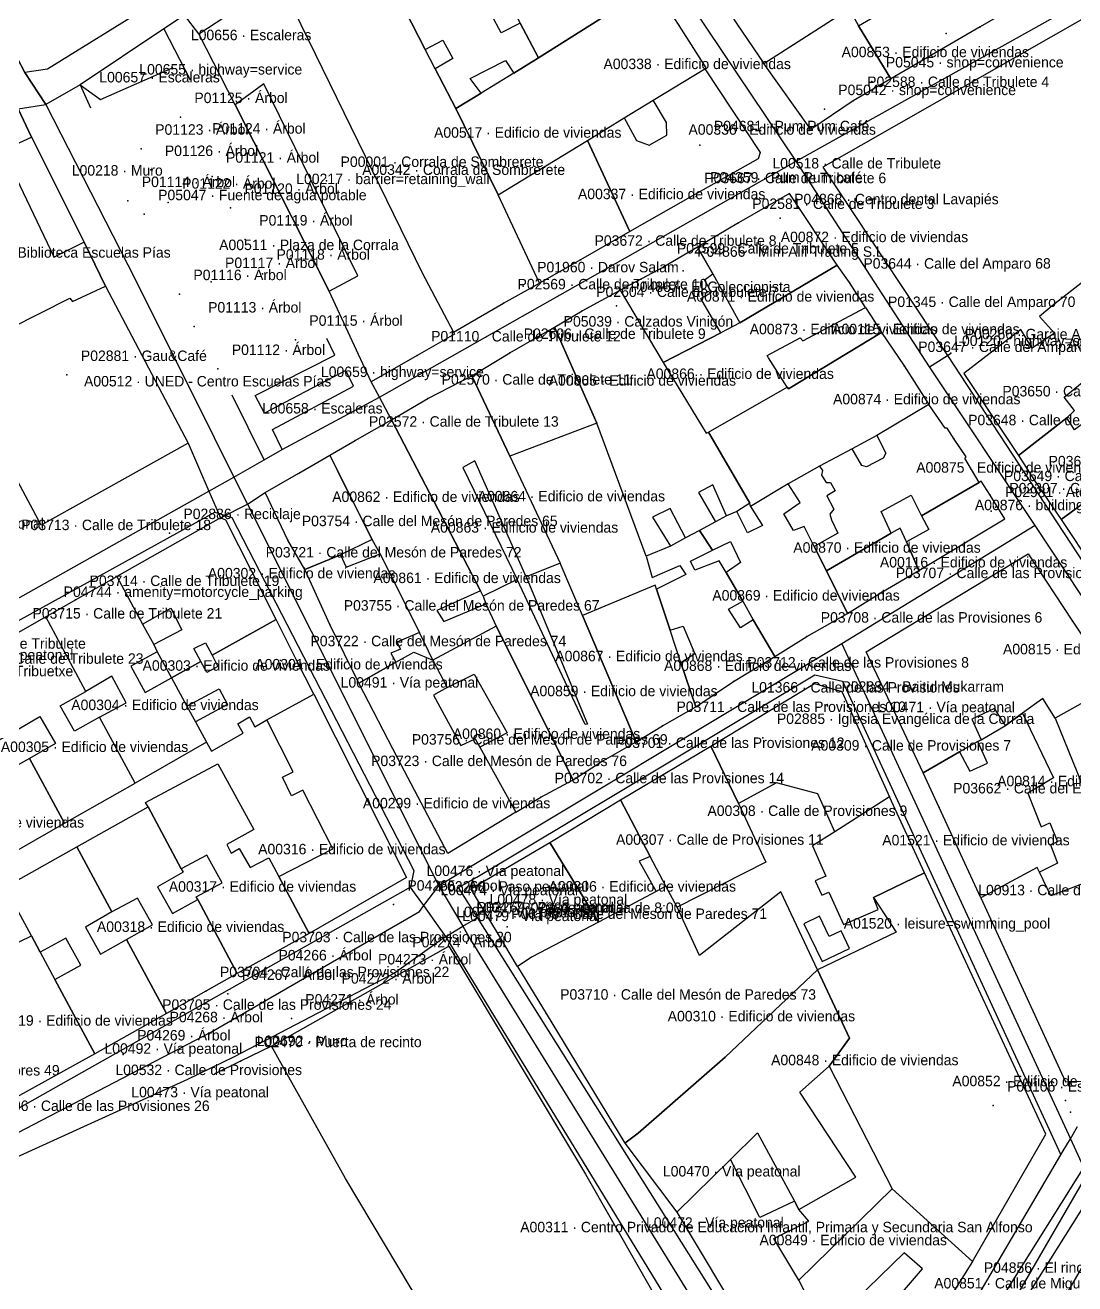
# Model space of a CAD drawing. Header units: metres. Extents: x 436207 to 441321, y 4465685 to 4475088.
# Drawn here: x 440345.6 to 440496.1, y 4473131.6 to 4473312.1 of the extents above; entities that cross this region are included whole.
import ezdxf

# ---------------------------------------------------------------- set-up
doc = ezdxf.new("R2010")
doc.units = ezdxf.units.M
for name, color, linetype, true_color in [('G_A_EDI', 7, 'CONTINUOUS', 0xa4a4a4), ('G_A_EQU', 7, 'CONTINUOUS', 0x8e5aa4), ('G_A_PAT', 7, 'CONTINUOUS', 0xa63603), ('G_A_UMB', 7, 'CONTINUOUS', 0x9e6a39), ('G_A_VER', 7, 'CONTINUOUS', 0x4d745d), ('G_A_VIA', 7, 'CONTINUOUS', 0x555555), ('G_L_ACC', 7, 'CONTINUOUS', 0xe68241), ('G_L_BAR', 7, 'CONTINUOUS', 0x333333), ('G_L_INF', 7, 'CONTINUOUS', 0x777777), ('G_L_TRA', 7, 'CONTINUOUS', 0x376b91), ('G_L_VIA', 7, 'CONTINUOUS', 0x555555), ('G_P_ACC', 7, 'CONTINUOUS', 0xe68241), ('G_P_BAR', 7, 'CONTINUOUS', 0x333333), ('G_P_COM', 7, 'CONTINUOUS', 0xce3b37), ('G_P_EQU', 7, 'CONTINUOUS', 0x8e5aa4), ('G_P_MOB', 7, 'CONTINUOUS', 0x268c9e), ('G_P_PAT', 7, 'CONTINUOUS', 0xa63603), ('G_P_UMB', 7, 'CONTINUOUS', 0x9e6a39), ('G_P_VER', 7, 'CONTINUOUS', 0x4d745d), ('T_A_EDI', 7, 'CONTINUOUS', 0xa4a4a4), ('T_A_EQU', 7, 'CONTINUOUS', 0x8e5aa4), ('T_A_PAT', 7, 'CONTINUOUS', 0xa63603), ('T_A_UMB', 7, 'CONTINUOUS', 0x9e6a39), ('T_A_VER', 7, 'CONTINUOUS', 0x4d745d), ('T_A_VIA', 7, 'CONTINUOUS', 0x555555), ('T_L_ACC', 7, 'CONTINUOUS', 0xe68241), ('T_L_BAR', 7, 'CONTINUOUS', 0x333333), ('T_L_INF', 7, 'CONTINUOUS', 0x777777), ('T_L_VIA', 7, 'CONTINUOUS', 0x555555), ('T_P_ACC', 7, 'CONTINUOUS', 0xe68241), ('T_P_BAR', 7, 'CONTINUOUS', 0x333333), ('T_P_COM', 7, 'CONTINUOUS', 0xce3b37), ('T_P_EQU', 7, 'CONTINUOUS', 0x8e5aa4), ('T_P_MOB', 7, 'CONTINUOUS', 0x268c9e), ('T_P_PAT', 7, 'CONTINUOUS', 0xa63603), ('T_P_UMB', 7, 'CONTINUOUS', 0x9e6a39), ('T_P_VER', 7, 'CONTINUOUS', 0x4d745d)]:
    doc.layers.add(name, color=color, linetype=linetype, true_color=true_color)

msp = doc.modelspace()

# ---------------------------------------------------------------- linework, layer by layer
at = {"layer": 'G_A_EDI'}
for points in [[(440482.55, 4473368.59), (440503.83, 4473349.57), (440513.96, 4473330.04), (440505.58, 4473325.17), (440482.54, 4473311.8), (440469.71, 4473304.35), (440465.11, 4473311.97), (440496.39, 4473330.28), (440493.12, 4473337.5), (440469, 4473359.51), (440470.17, 4473360.3), (440473.98, 4473362.79), (440475.07, 4473363.51), (440477.54, 4473361.09), (440479.57, 4473363.32), (440477.43, 4473365.19)], [(440435.2, 4473317.53), (440431.36, 4473323.24), (440427.24, 4473329.38), (440412.54, 4473319.9), (440415.21, 4473314.91), (440416.57, 4473312.35), (440419.22, 4473307.39)], [(440407.01, 4473268.05), (440414.2, 4473272.18), (440419.33, 4473275.05), (440413.43, 4473287.75), (440407.34, 4473300.09), (440404.4, 4473305.82), (440402.96, 4473308.58), (440398.06, 4473318.11), (440396.86, 4473320.44), (440394.09, 4473325.82), (440388.42, 4473322.35), (440382.08, 4473318.47), (440402.52, 4473276.56)], [(440445.2, 4473316.03), (440447.64, 4473312.23), (440451.51, 4473306.58), (440463.75, 4473314.41), (440467.59, 4473318.87), (440460.57, 4473325.71), (440460.22, 4473326.27), (440452.75, 4473321.11), (440453.79, 4473319.6), (440450.5, 4473317.48), (440449.66, 4473318.65)], [(440443.03, 4473305.78), (440443.26, 4473305.96), (440439.36, 4473312), (440435.63, 4473317.77), (440435.2, 4473317.53), (440419.22, 4473307.39), (440415.67, 4473305.2), (440410.98, 4473302.32), (440407.34, 4473300.09), (440413.43, 4473287.75), (440426.24, 4473295.54), (440431.47, 4473298.76), (440435.66, 4473301.29)], [(440469.71, 4473304.35), (440464.34, 4473301.19), (440458.26, 4473297.12), (440451.51, 4473306.58), (440463.75, 4473314.41), (440465.11, 4473311.97)], [(440435.66, 4473301.29), (440443.03, 4473305.78), (440450.98, 4473293.82), (440450.68, 4473292.9), (440440.97, 4473287.4), (440432.29, 4473282.47), (440426.24, 4473295.54), (440431.47, 4473298.76), (440433.26, 4473295.53), (440435.09, 4473294.87), (440437.62, 4473296.3), (440437.56, 4473298.09)], [(440432.29, 4473282.47), (440425.24, 4473278.43), (440419.33, 4473275.05), (440413.43, 4473287.75), (440426.24, 4473295.54)], [(440448.06, 4473269.36), (440462.01, 4473277.67), (440455.2, 4473287.94), (440447.86, 4473283.71), (440441.99, 4473280.23), (440444.18, 4473276.39)], [(440437.1, 4473263.71), (440445.33, 4473267.97), (440442.46, 4473272.87), (440444, 4473273.75), (440443.01, 4473275.57), (440444.18, 4473276.39), (440441.99, 4473280.23), (440437.05, 4473277.32), (440430.91, 4473274.06)], [(440443.59, 4473253.72), (440454.85, 4473260.16), (440452.19, 4473264.37), (440451.98, 4473264.71), (440456.74, 4473267.22), (440457.12, 4473266.78), (440466.07, 4473271.57), (440463.79, 4473275.15), (440462.01, 4473277.67), (440448.06, 4473269.36), (440445.33, 4473267.97), (440437.1, 4473263.71), (440443.25, 4473253.56)], [(440480.21, 4473262.13), (440483.72, 4473256.83), (440488.01, 4473250.38), (440494.95, 4473255.78), (440496.06, 4473256.83), (440494.59, 4473258.73), (440497.38, 4473261.04), (440498.94, 4473259.31), (440502.28, 4473261.99), (440505.65, 4473265.04), (440504.28, 4473266.54), (440506.18, 4473268.3), (440501.17, 4473274.84), (440499.78, 4473273.68), (440497.83, 4473275.68), (440492.86, 4473271.81), (440491.04, 4473270.29), (440493.19, 4473267.9), (440490.01, 4473265.76), (440488.38, 4473268.43)], [(440357.11, 4473274.64), (440368.98, 4473252.15), (440347.86, 4473240.38), (440335.03, 4473264.37), (440352, 4473272.9), (440352.37, 4473272.42)], [(440421.48, 4473268.77), (440425.48, 4473271.09), (440430.91, 4473274.06), (440437.1, 4473263.71), (440443.25, 4473253.56), (440443.59, 4473253.72), (440449.53, 4473243.55), (440447.65, 4473242.33), (440446.18, 4473241.72), (440444.21, 4473246.17), (440442.13, 4473245.06), (440444.6, 4473240.83), (440442.29, 4473239.62), (440440.27, 4473238.55), (440438.06, 4473242.77), (440435.55, 4473241.51), (440438.11, 4473237.37), (440434.64, 4473235.93), (440427.55, 4473254.98)], [(440466.07, 4473271.57), (440467.32, 4473269.65), (440468.4, 4473267.98), (440455.04, 4473259.92), (440454.85, 4473260.16), (440452.19, 4473264.37), (440451.98, 4473264.71), (440456.74, 4473267.22), (440457.12, 4473266.78)], [(440409.66, 4473261.76), (440415.08, 4473265.08), (440421.48, 4473268.77), (440427.55, 4473254.98), (440415.08, 4473250.28)], [(440468.4, 4473267.98), (440471.66, 4473263.2), (440475.17, 4473257.68), (440467.71, 4473253.25), (440464.18, 4473251.3), (440459.49, 4473248.81), (440455.02, 4473246.3), (440449.59, 4473243.05), (440449.53, 4473243.55), (440443.59, 4473253.72), (440454.85, 4473260.16), (440455.04, 4473259.92)], [(440398.14, 4473255.49), (440403.31, 4473258.52), (440409.66, 4473261.76), (440415.08, 4473250.28), (440422.32, 4473234.92), (440417.45, 4473232.98), (440410.06, 4473249.61), (440408.36, 4473248.65), (440416.16, 4473232.59), (440411.28, 4473230.17), (440410.9, 4473230.96)], [(440488.01, 4473250.38), (440490.35, 4473246.8), (440494.14, 4473241.17), (440509.04, 4473252.06), (440506.45, 4473255.94), (440503.22, 4473253.96), (440502.36, 4473255.43), (440505.58, 4473257.47), (440502.28, 4473261.99), (440498.94, 4473259.31), (440497.99, 4473258.39), (440499.35, 4473256.51), (440496.08, 4473254.04), (440494.95, 4473255.78)], [(440468.99, 4473250.71), (440468.62, 4473250), (440466.22, 4473248.73), (440465.56, 4473248.91), (440464.18, 4473251.3), (440459.49, 4473248.81), (440459.92, 4473248.21), (440459.76, 4473247.56), (440460.46, 4473246.5), (440461.06, 4473246.49), (440461.74, 4473245.31), (440460.56, 4473244.56), (440461.56, 4473242.65), (440461, 4473241.96), (440461.2, 4473241.12), (440462.14, 4473239.22), (440458.73, 4473237.29), (440460.49, 4473233.84), (440469.78, 4473239.23), (440468.36, 4473242.32), (440472.62, 4473244.69), (440474.13, 4473241.72), (440482.37, 4473246.5), (440480.35, 4473249.96), (440480.55, 4473250.18), (440478.81, 4473252.7), (440477.8, 4473254.3), (440477.53, 4473254.27), (440475.17, 4473257.68), (440467.71, 4473253.25)], [(440521.94, 4473248.97), (440518.08, 4473254.59), (440519.92, 4473256.06), (440517.82, 4473258.58), (440509.04, 4473252.06), (440494.14, 4473241.17), (440498.8, 4473234.23), (440504.41, 4473225.87), (440524.15, 4473239.1), (440519.05, 4473246.37)], [(440389.3, 4473250.41), (440392.89, 4473252.49), (440398.14, 4473255.49), (440410.9, 4473230.96), (440404.63, 4473228.14), (440405.61, 4473226.56), (440411.65, 4473229.09), (440413.13, 4473225.87), (440404.04, 4473221.01), (440402.12, 4473224.99), (440396.5, 4473236.26), (440395.33, 4473238.34)], [(440385.67, 4473234.02), (440383.26, 4473238.23), (440380.02, 4473245.07), (440386.99, 4473249.07), (440389.3, 4473250.41), (440391.34, 4473246.2), (440395.33, 4473238.34), (440390.8, 4473236.14)], [(440473.76, 4473233.88), (440486.07, 4473241.29), (440483.95, 4473244.69), (440482.7, 4473246.69), (440482.37, 4473246.5), (440474.13, 4473241.72), (440475.17, 4473239.75), (440471.95, 4473237.96)], [(440453.08, 4473221.55), (440457.67, 4473224.4), (440463.53, 4473227.73), (440460.49, 4473233.84), (440458.73, 4473237.29), (440457.3, 4473240.18), (440455.77, 4473239.6), (440454.37, 4473241.99), (440456.71, 4473243.62), (440455.02, 4473246.3), (440449.59, 4473243.05), (440451.33, 4473240.32), (440449.16, 4473239.26), (440447.65, 4473242.33), (440446.18, 4473241.72), (440444.6, 4473240.83), (440442.29, 4473239.62), (440444.14, 4473236.78), (440446.71, 4473238.03), (440448.16, 4473235.01), (440446.09, 4473233.6), (440448.48, 4473229.47), (440450, 4473226.78)], [(440381.57, 4473226.83), (440378.08, 4473233.74), (440374.37, 4473241.1), (440373.58, 4473241.42), (440358.75, 4473233.03), (440362.42, 4473226.18), (440366.48, 4473228.45), (440368.05, 4473225.36), (440364.02, 4473223.24), (440364.53, 4473222.22), (440366.58, 4473218.49), (440370.79, 4473220.83), (440369.76, 4473222.67), (440371.44, 4473223.51), (440372.4, 4473221.73)], [(440441.74, 4473214.33), (440447.15, 4473217.95), (440453.08, 4473221.55), (440450, 4473226.78), (440448.15, 4473225.65), (440446.46, 4473228.33), (440448.48, 4473229.47), (440446.09, 4473233.6), (440445.12, 4473235.24), (440441.64, 4473233.93), (440441.01, 4473235.21), (440444.14, 4473236.78), (440442.29, 4473239.62), (440440.27, 4473238.55), (440438.11, 4473237.37), (440434.64, 4473235.93), (440435.49, 4473232.89), (440439.47, 4473234.59), (440440.31, 4473233.3), (440436.1, 4473231.2), (440438.06, 4473225.31), (440439.95, 4473225.89), (440441.63, 4473221.93), (440439.63, 4473220.63)], [(440460.49, 4473233.84), (440463.53, 4473227.73), (440468.44, 4473230.78), (440473.76, 4473233.88), (440471.95, 4473237.96), (440471.07, 4473239.93), (440469.78, 4473239.23)], [(440393.43, 4473217.73), (440389.27, 4473226.12), (440385.67, 4473234.02), (440390.8, 4473236.14), (440391.61, 4473234.34), (440396.5, 4473236.26), (440402.12, 4473224.99), (440398.88, 4473223.59), (440399.4, 4473222.61), (440398.04, 4473222.02), (440398.76, 4473220.71)], [(440474.36, 4473204.85), (440466.21, 4473222.19), (440489.4, 4473236.28), (440495.78, 4473226.63), (440501.87, 4473217.5), (440493.31, 4473212.72), (440491.53, 4473215.51), (440488.6, 4473213.43), (440486.17, 4473211.65), (440484.59, 4473214.08), (440481.34, 4473212.58), (440482.66, 4473209.6), (440482.2, 4473209.34), (440479.58, 4473207.87)], [(440424.18, 4473203.87), (440428.19, 4473206.43), (440433.19, 4473209.32), (440425.5, 4473227.43), (440422.32, 4473234.92), (440417.45, 4473232.98), (440426.24, 4473211.85), (440425.89, 4473211.8), (440416.16, 4473232.59), (440411.28, 4473230.17), (440411.65, 4473229.09), (440413.13, 4473225.87)], [(440358.75, 4473233.03), (440362.42, 4473226.18), (440364.02, 4473223.24), (440364.53, 4473222.22), (440360.74, 4473220.18), (440362.81, 4473216.36), (440366.58, 4473218.49), (440368.79, 4473214.42), (440370, 4473212.19), (440371.58, 4473209.27), (440361.34, 4473203.4), (440356.24, 4473212.85), (440360.09, 4473214.9), (440358, 4473218.72), (440354.31, 4473216.52), (440348.56, 4473227.22), (440352.83, 4473229.65)], [(440433.19, 4473209.32), (440436.99, 4473211.59), (440441.74, 4473214.33), (440439.63, 4473220.63), (440438.06, 4473225.31), (440436.1, 4473231.2), (440435.91, 4473231.77), (440425.5, 4473227.43)], [(440348.56, 4473227.22), (440344.64, 4473224.98), (440338.42, 4473221.42), (440344.09, 4473210.86), (440347.7, 4473212.93), (440349.93, 4473209.08), (440346.19, 4473206.92), (440351.21, 4473197.64), (440361.34, 4473203.4), (440356.24, 4473212.85), (440352.65, 4473210.83), (440350.61, 4473214.46), (440354.31, 4473216.52)], [(440386.96, 4473216.13), (440384.5, 4473221.01), (440381.57, 4473226.83), (440372.4, 4473221.73), (440373.24, 4473220.13), (440371.66, 4473219.26), (440370.79, 4473220.83), (440366.58, 4473218.49), (440368.79, 4473214.42), (440373.41, 4473216.9), (440374.61, 4473214.68), (440370, 4473212.19), (440371.58, 4473209.27), (440372.29, 4473207.96), (440376.84, 4473210.54), (440376.09, 4473211.88), (440377.78, 4473212.87), (440378.5, 4473211.48), (440380.26, 4473212.44)], [(440415.95, 4473199.22), (440419.52, 4473201.37), (440424.18, 4473203.87), (440413.13, 4473225.87), (440404.04, 4473221.01), (440406.11, 4473217.1), (440409.96, 4473219.02), (440414.69, 4473210.6), (440410.77, 4473208.53)], [(440338.42, 4473221.42), (440333.35, 4473218.5), (440328.15, 4473215.5), (440332.98, 4473206.66), (440333.82, 4473205.05), (440337.47, 4473207.19), (440339.7, 4473203.32), (440335.9, 4473201.17), (440340.97, 4473191.77), (440351.21, 4473197.64), (440346.19, 4473206.92), (440342.53, 4473204.86), (440340.33, 4473208.72), (440344.09, 4473210.86)], [(440415.95, 4473199.22), (440406.22, 4473193.32), (440399.03, 4473206.91), (440393.43, 4473217.73), (440398.76, 4473220.71), (440401.34, 4473222.15), (440404.04, 4473221.01), (440406.11, 4473217.1), (440404.15, 4473215.99), (440408.07, 4473208.79), (440410.1, 4473209.74), (440410.77, 4473208.53)], [(440443.91, 4473208.67), (440458.78, 4473217.66), (440462.69, 4473216.53), (440469.52, 4473201.42), (440461.68, 4473196.42), (440459.25, 4473201.84), (440453.31, 4473203.42), (440447.89, 4473200.48)], [(440505.39, 4473173.8), (440510.08, 4473181.97), (440516.29, 4473192.51), (440516.44, 4473194.35), (440516.17, 4473195.65), (440501.87, 4473217.5), (440493.31, 4473212.72), (440500.3, 4473195.38), (440497.29, 4473193.71), (440498.72, 4473189.51)], [(440386.96, 4473216.13), (440393.2, 4473203.83), (440400.28, 4473189.84), (440386.33, 4473181.85), (440381.97, 4473189.98), (440389.71, 4473193.97), (440385.43, 4473202.36), (440383.8, 4473201.58), (440382.47, 4473204.23), (440384.03, 4473205.03), (440380.26, 4473212.44)], [(440482.63, 4473186.95), (440476.66, 4473199.91), (440474.36, 4473204.85), (440479.58, 4473207.87), (440481.04, 4473205.11), (440483.59, 4473206.25), (440482.2, 4473209.34), (440482.66, 4473209.6), (440486.17, 4473211.65), (440488.6, 4473213.43), (440493.06, 4473204.15), (440489.38, 4473201.97), (440491.26, 4473197.13), (440492.51, 4473197.68), (440493.63, 4473194.96), (440492.61, 4473194.56), (440493.61, 4473191.89), (440491.05, 4473190.61), (440490.73, 4473191.28)], [(440430.94, 4473200.99), (440443.91, 4473208.67), (440447.89, 4473200.48), (440451.81, 4473192.06), (440439.08, 4473185.62), (440437.46, 4473188.62), (440435.21, 4473192.89)], [(440386.33, 4473181.85), (440380.46, 4473178.57), (440376.01, 4473176.09), (440370.34, 4473186.72), (440370.13, 4473187.09), (440373.84, 4473189.07), (440371.63, 4473193.08), (440367.96, 4473191.09), (440363.22, 4473199.97), (440362.83, 4473200.61), (440373.22, 4473206.16), (440378.37, 4473196.74), (440374.49, 4473194.61), (440375.12, 4473193.35), (440376.29, 4473194.01), (440377.87, 4473191.27), (440380.51, 4473192.68), (440381.97, 4473189.98)], [(440467.26, 4473186.98), (440474.56, 4473190.54), (440469.52, 4473201.42), (440461.68, 4473196.42), (440458.5, 4473194.39), (440460.39, 4473190.05), (440458.88, 4473189.37), (440459.81, 4473187.33), (440460.83, 4473187.76), (440462.95, 4473183.11), (440467.89, 4473185.26)], [(440376.01, 4473176.09), (440371.52, 4473173.57), (440365.84, 4473170.37), (440360.14, 4473180.97), (440363.85, 4473183.05), (440361.69, 4473186.91), (440358.03, 4473184.92), (440353.02, 4473194.25), (440363.22, 4473199.97), (440367.96, 4473191.09), (440368.23, 4473190.62), (440364.58, 4473188.53), (440366.7, 4473184.7), (440370.34, 4473186.72)], [(440420.81, 4473194.86), (440430.94, 4473200.99), (440435.21, 4473192.89), (440433.63, 4473192.21), (440436.09, 4473187.84), (440427.82, 4473183.44)], [(440365.84, 4473170.37), (440363.23, 4473168.89), (440355.57, 4473164.56), (440349.86, 4473175.25), (440353.55, 4473177.27), (440351.43, 4473181.17), (440347.76, 4473179.14), (440346.48, 4473181.5), (440342.74, 4473188.49), (440353.02, 4473194.25), (440358.03, 4473184.92), (440354.22, 4473182.74), (440356.39, 4473178.87), (440360.14, 4473180.97)], [(440409.51, 4473188.23), (440420.81, 4473194.86), (440427.82, 4473183.44), (440418.31, 4473178.49), (440416.21, 4473177.09), (440413.3, 4473181.92)], [(440481.43, 4473134.78), (440491.97, 4473153.05), (440474.56, 4473190.54), (440467.26, 4473186.98), (440470.51, 4473182.04), (440459.19, 4473176.62), (440463.79, 4473166.82), (440460.88, 4473162.81), (440469.92, 4473145.24)], [(440497.69, 4473160.67), (440502.63, 4473169.23), (440505.39, 4473173.8), (440498.72, 4473189.51), (440492.66, 4473187.24), (440491.05, 4473190.61), (440490.73, 4473191.28), (440482.63, 4473186.95), (440494.77, 4473160.55)], [(440416.21, 4473177.09), (440420.31, 4473170.34), (440431.58, 4473151.79), (440433.5, 4473153.21), (440445.98, 4473164.12), (440459.19, 4473176.62), (440453.93, 4473187.82), (440442.28, 4473178.66), (440439.08, 4473185.62), (440437.46, 4473188.62), (440436.09, 4473187.84), (440427.82, 4473183.44), (440418.31, 4473178.49)], [(440355.57, 4473164.56), (440337.15, 4473154.38), (440330.98, 4473150.98), (440320.02, 4473168.66), (440346.48, 4473181.5), (440347.76, 4473179.14), (440349.86, 4473175.25)], [(440431.58, 4473151.79), (440439.02, 4473141.88), (440446.72, 4473149.45), (440450.62, 4473153.26), (440455.89, 4473143.46), (440456.54, 4473142.27), (440464.69, 4473146.9), (440456.67, 4473159.06), (440460.88, 4473162.81), (440463.79, 4473166.82), (440459.19, 4473176.62), (440445.98, 4473164.12), (440433.5, 4473153.21)], [(440439.02, 4473141.88), (440449.09, 4473125.12), (440457.44, 4473130.36), (440456.51, 4473132.13), (440452.94, 4473138.12), (440457.97, 4473140.58), (440456.54, 4473142.27), (440455.89, 4473143.46), (440450.92, 4473141.09), (440446.72, 4473149.45)], [(440456.51, 4473132.13), (440469.92, 4473145.24), (440481.43, 4473134.78), (440468.34, 4473113.85), (440465.46, 4473118.3), (440468.52, 4473123.13), (440466.5, 4473124.71), (440474.28, 4473133.76), (440471.63, 4473136.04), (440462.9, 4473127.52), (440459.87, 4473125.78), (440457.44, 4473130.36)]]:
    msp.add_lwpolyline(points, close=True, dxfattribs=at)
msp.add_lwpolyline([(440398.06, 4473318.11), (440402.96, 4473308.58), (440405.46, 4473309.9), (440406.9, 4473307.28), (440404.4, 4473305.82), (440407.34, 4473300.09), (440410.98, 4473302.32), (440409.39, 4473304.4), (440414.48, 4473307.01), (440415.67, 4473305.2), (440419.22, 4473307.39), (440416.57, 4473312.35), (440413.87, 4473310.96), (440412.47, 4473313.54)], dxfattribs=at)
at = {"layer": 'G_A_EQU'}
msp.add_lwpolyline([(440406.36, 4473180.02), (440425.96, 4473147.34), (440437.38, 4473127.28), (440413.27, 4473112.37), (440412.27, 4473111.94), (440391.52, 4473146.71), (440380.9, 4473165.69)], close=True, dxfattribs=at)
at = {"layer": 'G_A_PAT'}
msp.add_lwpolyline([(440370.49, 4473310.81), (440375.33, 4473313.99), (440382.08, 4473318.47), (440402.52, 4473276.56), (440407.01, 4473268.05), (440407.16, 4473267.77), (440401.8, 4473264.71), (440395.22, 4473260.94), (440389.2, 4473273.93), (440393.3, 4473276.13), (440379.81, 4473303.66), (440375.72, 4473300.62)], close=True, dxfattribs=at)
at = {"layer": 'G_A_UMB'}
msp.add_lwpolyline([(440357.11, 4473274.64), (440354.05, 4473280.97), (440349.76, 4473278.79), (440342.42, 4473294.12), (440346.48, 4473296.01), (440344.6, 4473300.06), (440325.62, 4473291.27), (440323.25, 4473290.12), (440327.25, 4473282.47), (440324.88, 4473281.34), (440320.82, 4473282.82), (440315.21, 4473280.28), (440313.89, 4473283.19), (440310.94, 4473281.68), (440312.11, 4473278.89), (440310.85, 4473274.57), (440303.82, 4473270.93), (440313.21, 4473253.04), (440313.78, 4473253.29), (440317.36, 4473255.32), (440335.03, 4473264.37), (440352, 4473272.9), (440352.37, 4473272.42)], close=True, dxfattribs=at)
at = {"layer": 'G_A_VER'}
msp.add_lwpolyline([(440459.87, 4473177.81), (440463.82, 4473179.7), (440462.61, 4473182.2), (440460.9, 4473181.38), (440459.5, 4473184.29), (440457.25, 4473183.22)], close=True, dxfattribs=at)
at = {"layer": 'G_A_VIA'}
msp.add_lwpolyline([(440284.4, 4473279.24), (440286.17, 4473275.69), (440290.72, 4473277.6), (440298.61, 4473280.86), (440323.25, 4473290.12), (440325.62, 4473291.27), (440344.6, 4473300.06), (440348.57, 4473300.69), (440345.56, 4473305.25), (440319.4, 4473355.13), (440317.06, 4473353.92), (440293.19, 4473342.13), (440259.87, 4473325.68), (440265.91, 4473313.86), (440279.19, 4473287.74), (440282.19, 4473282.84)], close=True, dxfattribs=at)
msp.add_lwpolyline([(440344.6, 4473300.06), (440346.48, 4473296.01), (440354.05, 4473280.97), (440357.11, 4473274.64), (440368.98, 4473252.15), (440371.94, 4473245.25), (440373.58, 4473241.42), (440377.45, 4473243.4), (440380.02, 4473245.07), (440384.82, 4473247.81), (440386.99, 4473249.07), (440389.3, 4473250.41), (440392.89, 4473252.49), (440398.14, 4473255.49), (440396.4, 4473258.73), (440395.22, 4473260.94), (440389.2, 4473273.93), (440375.72, 4473300.62), (440370.49, 4473310.81), (440368.46, 4473313.47), (440363.81, 4473314.22), (440363.48, 4473314.82), (440348.77, 4473305.77), (440345.56, 4473305.25)], dxfattribs=at)
at = {"layer": 'G_L_ACC'}
for points in [[(440365.45, 4473311.55), (440369.26, 4473304.24)], [(440353.47, 4473303.51), (440354.98, 4473300.19)], [(440379.85, 4473249.74), (440375.28, 4473259.02)]]:
    msp.add_lwpolyline(points, dxfattribs=at)
at = {"layer": 'G_L_BAR'}
for points in [[(440375.72, 4473300.62), (440389.2, 4473273.93)], [(440346.48, 4473296.01), (440354.05, 4473280.97)], [(440380.9, 4473165.69), (440376.47, 4473163.53), (440372.71, 4473161.67)]]:
    msp.add_lwpolyline(points, dxfattribs=at)
at = {"layer": 'G_L_INF'}
for points in [[(440525.03, 4473188.02), (440519.32, 4473196.66), (440490.4, 4473240.34), (440475.28, 4473263.09), (440456.16, 4473292.58), (440419.89, 4473346.61), (440387.52, 4473394.94), (440340.84, 4473464.24), (440318.77, 4473504.83), (440313.37, 4473515.34), (440272.72, 4473592.18), (440239.36, 4473630.21)], [(440280.7, 4473433.9), (440317.84, 4473359.05), (440319.4, 4473355.13), (440331.15, 4473332.52), (440345.56, 4473305.25), (440348.57, 4473300.69), (440361.34, 4473275.66), (440372.67, 4473252.96), (440375.52, 4473247.27)], [(440481.29, 4473383.2), (440477.84, 4473383.31), (440473.08, 4473382.77), (440471.32, 4473381.7), (440419.89, 4473346.61), (440368.46, 4473313.47), (440365.45, 4473311.55), (440353.47, 4473303.51), (440348.57, 4473300.69)], [(440375.52, 4473247.27), (440379.85, 4473249.74), (440382.42, 4473251.21), (440396.4, 4473258.73), (440456.16, 4473292.58), (440518.93, 4473327.65), (440526.04, 4473331.61)], [(440562.71, 4473252.45), (440554.98, 4473239.1), (440529.64, 4473195.89), (440525.03, 4473188.02), (440520.34, 4473183.34), (440518.99, 4473181.24), (440514.04, 4473173.62), (440497.85, 4473147.26), (440468.57, 4473096.78), (440464.91, 4473090.46)], [(440490.4, 4473240.34), (440462.68, 4473223.36), (440404.92, 4473188.67)], [(440462.68, 4473223.36), (440495.47, 4473152.41), (440497.85, 4473147.26)]]:
    msp.add_lwpolyline(points, dxfattribs=at)
at = {"layer": 'G_L_TRA'}
for points in [[(440535.91, 4473322.73), (440544.84, 4473307.43), (440549.47, 4473297.02), (440552.91, 4473286.78), (440555.18, 4473276.39), (440556.2, 4473267.18), (440555.86, 4473256.14), (440554.43, 4473245.44), (440551.66, 4473235.08), (440547.54, 4473224.41), (440542.26, 4473214.74), (440532.56, 4473198.75), (440467.4, 4473095.02)], [(440534.38, 4473320.92), (440541.81, 4473306.45), (440546.94, 4473296.2), (440550.21, 4473286.13), (440552.33, 4473276.75), (440553.26, 4473267.04), (440553.18, 4473256.99), (440551.58, 4473246.12), (440548.98, 4473235.94), (440545.21, 4473226.43), (440540.26, 4473216.93), (440529.88, 4473200.12), (440465.2, 4473096.97)]]:
    msp.add_lwpolyline(points, dxfattribs=at)
at = {"layer": 'G_L_VIA'}
for points in [[(440522.76, 4473320.84), (440519.92, 4473325.9), (440459.98, 4473291.7), (440477.83, 4473264.7), (440521.39, 4473198.28), (440522.73, 4473197.57), (440524.68, 4473197.48), (440526.87, 4473198.37), (440551.53, 4473241.17), (440555.46, 4473248.57), (440555.44, 4473250.45), (440536.32, 4473294.81), (440535.85, 4473295.7), (440522.76, 4473320.84)], [(440353.47, 4473303.51), (440356.38, 4473301.4), (440366.83, 4473306.01)], [(440382.42, 4473251.21), (440381.04, 4473254.11), (440392.69, 4473260.3), (440391.58, 4473262.53), (440379.92, 4473256.43), (440378.57, 4473258.94), (440390.01, 4473264.75), (440388.83, 4473267.13)], [(440475.28, 4473263.09), (440477.83, 4473264.7), (440478.34, 4473265.02)], [(440280.58, 4473194.18), (440281.42, 4473194.64), (440285.48, 4473196.91), (440333.27, 4473223.55), (440371.94, 4473245.25), (440375.52, 4473247.27)], [(440375.52, 4473247.27), (440377.45, 4473243.4), (440404.92, 4473188.67), (440408.34, 4473182.86), (440409.42, 4473181.02), (440460.73, 4473097.79), (440461.38, 4473096.65), (440464.91, 4473090.46), (440468.04, 4473085.38), (440469.23, 4473083.47), (440513.52, 4473011.68), (440518.61, 4473002.46), (440523.38, 4472994.03)], [(440286.48, 4473194.59), (440372.78, 4473242.24), (440375.23, 4473241.46)], [(440375.23, 4473241.46), (440401.3, 4473190.88), (440400.86, 4473188.47)], [(440410.38, 4473189.89), (440458.83, 4473218.91), (440462.81, 4473218.02), (440494.1, 4473150.08)], [(440305.99, 4473133.51), (440309.75, 4473135.2), (440372.29, 4473167.72), (440402.12, 4473184.99), (440402.75, 4473185.83), (440404.92, 4473188.67)], [(440464.17, 4473099.16), (440461.13, 4473103.49), (440410.44, 4473184.13), (440407.74, 4473188.41), (440410.38, 4473189.89)], [(440400.86, 4473188.47), (440320.94, 4473143.41), (440313.74, 4473139.93), (440308.13, 4473139.36)], [(440401.43, 4473187.67), (440400.86, 4473188.47)], [(440404.83, 4473182.94), (440402.75, 4473185.83), (440401.43, 4473187.67)], [(440406.61, 4473181.81), (440408.34, 4473182.86), (440409.92, 4473183.81)], [(440409.92, 4473183.81), (440410.44, 4473184.13)], [(440405.92, 4473181.4), (440398.53, 4473176.12), (440375.57, 4473164.16), (440368.87, 4473160.92), (440310.14, 4473134.18)], [(440405.92, 4473181.4), (440404.83, 4473182.94)], [(440405.92, 4473181.4), (440406.61, 4473181.81)], [(440459.32, 4473093.89), (440405.92, 4473181.4)], [(440589.03, 4473037.18), (440526.65, 4473174.87), (440523.96, 4473178.43), (440521.22, 4473175.51), (440473.89, 4473093.9), (440470.5, 4473088.05), (440472.35, 4473085.13), (440517.45, 4473013.71)], [(440494.42, 4473150.65), (440495.47, 4473152.41), (440496.51, 4473154.18)], [(440464.17, 4473099.16), (440494.1, 4473150.08), (440494.42, 4473150.65)]]:
    msp.add_lwpolyline(points, dxfattribs=at)
at = {"layer": 'G_P_ACC'}
for p in [(440402.75, 4473185.83), (440408.34, 4473182.86), (440495.47, 4473152.41)]:
    msp.add_point(p, dxfattribs=at)
at = {"layer": 'G_P_BAR'}
for p in [(440376.47, 4473163.53), (440494.78, 4473157.89), (440495.49, 4473156.23)]:
    msp.add_point(p, dxfattribs=at)
at = {"layer": 'G_P_COM'}
for p in [(440467.02, 4473304), (440460.19, 4473300.03), (440439.96, 4473276.85), (440430.38, 4473271.8), (440420.81, 4473266.84), (440484.72, 4473242.93), (440414.73, 4473182.77), (440484.4, 4473157.16)]:
    msp.add_point(p, dxfattribs=at)
at = {"layer": 'G_P_EQU'}
for p in [(440477.68, 4473310.85), (440442.35, 4473294.85), (440441.82, 4473287.49), (440453.86, 4473284.38), (440417.01, 4473274.62), (440478.34, 4473265.02), (440351.58, 4473261.91), (440349.11, 4473228.08), (440460.65, 4473214.49), (440451.39, 4473209.87)]:
    msp.add_point(p, dxfattribs=at)
at = {"layer": 'G_P_MOB'}
for p in [(440362.66, 4473284.96), (440366.28, 4473239.24)]:
    msp.add_point(p, dxfattribs=at)
at = {"layer": 'G_P_PAT'}
for p in [(440388.82, 4473289.73), (440484.11, 4473242.39)]:
    msp.add_point(p, dxfattribs=at)
at = {"layer": 'G_P_UMB'}
for p in [(440439.36, 4473312), (440482.54, 4473311.8), (440464.34, 4473301.19), (440440.97, 4473287.4), (440447.86, 4473283.71), (440425.24, 4473278.43), (440437.05, 4473277.32), (440463.79, 4473275.15), (440414.2, 4473272.18), (440425.48, 4473271.09), (440467.32, 4473269.65), (440401.8, 4473264.71), (440415.08, 4473265.08), (440471.66, 4473263.2), (440403.31, 4473258.52), (440483.72, 4473256.83), (440392.89, 4473252.49), (440478.81, 4473252.7), (440490.35, 4473246.8), (440483.95, 4473244.69), (440383.26, 4473238.23), (440378.08, 4473233.74), (440468.44, 4473230.78), (440352.83, 4473229.65), (440495.78, 4473226.63), (440389.27, 4473226.12), (440457.67, 4473224.4), (440384.5, 4473221.01), (440447.15, 4473217.95), (440436.99, 4473211.59), (440399.03, 4473206.91), (440428.19, 4473206.43), (440393.2, 4473203.83), (440419.52, 4473201.37), (440476.66, 4473199.91), (440413.3, 4473181.92), (440380.46, 4473178.57), (440371.52, 4473173.57), (440363.23, 4473168.89), (440420.31, 4473170.34)]:
    msp.add_point(p, dxfattribs=at)
at = {"layer": 'G_P_VER'}
for p in [(440367.85, 4473298.89), (440362.24, 4473294.35), (440370.42, 4473294.51), (440363.62, 4473291.3), (440372.39, 4473290.34), (440360.31, 4473286.85), (440366.11, 4473286.62), (440375.04, 4473285.87), (440377.16, 4473281.33), (440372.25, 4473275.24), (440379.64, 4473276.43), (440367.71, 4473273.5), (440369.82, 4473268.86), (440384.34, 4473266.96), (440373.22, 4473262.77), (440398.4, 4473185.97), (440399.11, 4473177.84), (440379.92, 4473175.97), (440394.19, 4473175.39), (440374.67, 4473173.17), (440388.97, 4473172.64), (440383.76, 4473169.64), (440364.3, 4473167.1), (440359.65, 4473164.49), (440494.55, 4473131.72)]:
    msp.add_point(p, dxfattribs=at)

# ---------------------------------------------------------------- texts
at = {"layer": 'T_A_EDI'}
for s, p in [('A00853 · Edificio de viviendas', (440462.67, 4473307.47)), ('A00338 · Edificio de viviendas', (440428.52, 4473305.76)), ('A00517 · Edificio de viviendas', (440404.22, 4473295.92)), ('A00336 · Edificio de viviendas', (440440.71, 4473296.35)), ('A00337 · Edificio de viviendas', (440424.86, 4473287.11)), ('A00872 · Edificio de viviendas', (440453.94, 4473280.95)), ('A00871 · Edificio de viviendas', (440440.49, 4473272.42)), ('A00873 · Edificio de viviendas', (440449.49, 4473267.74)), ('A00115 · Edificio de viviendas', (440461.32, 4473267.74)), ('A00816 · Edificio de viviendas', (440495.07, 4473265.58)), ('A00866 · Edificio de viviendas', (440434.68, 4473261.34)), ('A00512 · UNED - Centro Escuelas Pías', (440354.03, 4473260.26)), ('A00865 · Edificio de viviendas', (440420.66, 4473260.37)), ('A00874 · Edificio de viviendas', (440461.44, 4473257.7)), ('A00875 · Edificio de viviendas', (440473.37, 4473247.9)), ('A00862 · Edificio de viviendas', (440389.62, 4473243.7)), ('A00864 · Edificio de viviendas', (440410.48, 4473243.78)), ('A00876 · building=civic', (440481.78, 4473242.52)), ('A00863 · Edificio de viviendas', (440403.76, 4473239.3)), ('A00870 · Edificio de viviendas', (440455.74, 4473236.42)), ('A00116 · Edificio de viviendas', (440468.16, 4473234.31)), ('A00302 · Edificio de viviendas', (440371.79, 4473232.74)), ('A00861 · Edificio de viviendas', (440395.53, 4473232.07)), ('A00869 · Edificio de viviendas', (440444.13, 4473229.56)), ('A00815 · Edificio de viviendas', (440485.81, 4473221.85)), ('A00303 · Edificio de viviendas', (440362.43, 4473219.5)), ('A00301 · Edificio de viviendas', (440378.59, 4473219.69)), ('A00867 · Edificio de viviendas', (440421.61, 4473220.86)), ('A00868 · Edificio de viviendas', (440437.21, 4473219.48)), ('A00859 · Edificio de viviendas', (440418.01, 4473215.85)), ('A00304 · Edificio de viviendas', (440352.2, 4473213.86)), ('A00860 · Edificio de viviendas', (440406.92, 4473209.72)), ('A00305 · Edificio de viviendas', (440342.1, 4473207.85)), ('A00309 · Calle de Provisiones 7', (440458.31, 4473208.05)), ('A00814 · Edificio de viviendas', (440484.98, 4473202.94)), ('A00299 · Edificio de viviendas', (440394.02, 4473199.77)), ('A00308 · Calle de Provisiones 9', (440443.43, 4473198.68)), ('A00312 · Edificio de viviendas', (440327.17, 4473197.01)), ('A00307 · Calle de Provisiones 11', (440430.32, 4473194.55)), ('A01521 · Edificio de viviendas', (440468.5, 4473194.47)), ('A00316 · Edificio de viviendas', (440379, 4473193.18)), ('A00317 · Edificio de viviendas', (440366.19, 4473187.82)), ('A00306 · Edificio de viviendas', (440420.65, 4473187.84)), ('A00318 · Edificio de viviendas', (440355.88, 4473182.06)), ('A00310 · Edificio de viviendas', (440437.73, 4473169.23)), ('A00319 · Edificio de viviendas', (440339.89, 4473168.61)), ('A00848 · Edificio de viviendas', (440452.56, 4473162.94)), ('A00320 · Calle de Embajadores 49', (440319.31, 4473161.47)), ('A00852 · Edificio de viviendas', (440478.55, 4473159.93)), ('A00849 · Edificio de viviendas', (440450.9, 4473137.13)), ('A00851 · Calle de Miguel Servet 12', (440475.95, 4473130.94))]:
    msp.add_text(s, height=1.5, dxfattribs=at).set_placement(p)
at = {"layer": 'T_A_EQU'}
msp.add_text('A00311 · Centro Privado de Educación Infantil, Primaria y Secundaria San Alfonso', height=1.5, dxfattribs=at).set_placement((440416.58, 4473138.99))
at = {"layer": 'T_A_PAT'}
msp.add_text('A00342 · Corrala de Sombrerete', height=1.5, dxfattribs=at).set_placement((440393.92, 4473290.59))
at = {"layer": 'T_A_UMB'}
msp.add_text('A00300 · Biblioteca Escuelas Pías', height=1.5, dxfattribs=at).set_placement((440335.79, 4473278.72))
at = {"layer": 'T_A_VER'}
msp.add_text('A01520 · leisure=swimming_pool', height=1.5, dxfattribs=at).set_placement((440462.98, 4473182.54))
at = {"layer": 'T_A_VIA'}
msp.add_text('A00511 · Plaza de la Corrala', height=1.5, dxfattribs=at).set_placement((440373.41, 4473279.81))
at = {"layer": 'T_L_ACC'}
for s, p in [('L00656 · Escaleras', (440369.35, 4473309.9)), ('L00657 · Escaleras', (440356.22, 4473303.85)), ('L00658 · Escaleras', (440379.56, 4473256.38))]:
    msp.add_text(s, height=1.5, dxfattribs=at).set_placement(p)
at = {"layer": 'T_L_BAR'}
for s, p in [('L00218 · Muro', (440352.27, 4473290.49)), ('L00217 · barrier=retaining_wall', (440384.46, 4473289.27)), ('L00692 · Muro', (440378.8, 4473165.69))]:
    msp.add_text(s, height=1.5, dxfattribs=at).set_placement(p)
at = {"layer": 'T_L_INF'}
for s, p in [('L00518 · Calle de Tribulete', (440452.74, 4473291.51)), ('L01366 · Calle de las Provisiones', (440449.73, 4473216.38)), ('L00913 · Calle del Espino', (440482.26, 4473187.31))]:
    msp.add_text(s, height=1.5, dxfattribs=at).set_placement(p)
at = {"layer": 'T_L_VIA'}
for s, p in [('L00655 · highway=service', (440361.96, 4473304.98)), ('L00120 · highway=service', (440478.81, 4473266.06)), ('L00659 · highway=service', (440388, 4473261.61)), ('L00630 · Calle peatonal', (440326.98, 4473239.88)), ('L01364 · Calle de Tribulete', (440330.09, 4473222.66)), ('L00490 · Vía peatonal', (440332.76, 4473221.04)), ('L00491 · Vía peatonal', (440390.83, 4473217.08)), ('L00471 · Vía peatonal', (440467.79, 4473213.55)), ('L00476 · Vía peatonal', (440403.15, 4473190.07)), ('L00474 · Vía peatonal', (440405.13, 4473187.31)), ('L00478 · Vía peatonal', (440412.18, 4473185.97)), ('L00475 · Vía peatonal', (440407.38, 4473184.17)), ('L00479 · Vía peatonal', (440408.27, 4473183.61)), ('L00477 · Vía peatonal', (440410.26, 4473184.81)), ('L00492 · Vía peatonal', (440356.96, 4473164.59)), ('L00532 · Calle de Provisiones', (440358.53, 4473161.53)), ('L00473 · Vía peatonal', (440360.81, 4473158.34)), ('L00470 · Vía peatonal', (440437.04, 4473146.99)), ('L00472 · Vía peatonal', (440434.62, 4473139.64))]:
    msp.add_text(s, height=1.5, dxfattribs=at).set_placement(p)
at = {"layer": 'T_P_ACC'}
for s, p in [('P02268 · Paso peatonal', (440404.75, 4473187.83)), ('P02269 · Paso peatonal', (440410.34, 4473184.86))]:
    msp.add_text(s, height=1.5, dxfattribs=at).set_placement(p)
at = {"layer": 'T_P_BAR'}
msp.add_text('P02470 · Puerta de recinto', height=1.5, dxfattribs=at).set_placement((440378.47, 4473165.53))
at = {"layer": 'T_P_COM'}
for s, p in [('P05045 · shop=convenience', (440469.02, 4473306)), ('P05042 · shop=convenience', (440462.19, 4473302.03)), ('P04866 · Mim Alif Trading S.L', (440441.96, 4473278.85)), ('P04867 · El Coleccionista', (440432.38, 4473273.8)), ('P05039 · Calzados Vinigón', (440422.81, 4473268.84)), ('P02307 · Contrabandos', (440486.72, 4473244.93)), ('P02883 · La misa de 8:00', (440416.73, 4473184.77)), ('P00106 · Espino Peluquería de Caballeros', (440486.4, 4473159.16))]:
    msp.add_text(s, height=1.5, dxfattribs=at).set_placement(p)
at = {"layer": 'T_P_EQU'}
for s, p in [('P04681 · Pum Pum Café', (440444.35, 4473296.85)), ('P04359 · Pum Pum café', (440443.82, 4473289.49)), ('P04868 · Centro dental Lavapiés', (440455.86, 4473286.38)), ('P01960 · Darov Salam', (440419.01, 4473276.62)), ('P00266 · Garaje Amparo', (440480.34, 4473267.02)), ('P02881 · Gau&Café', (440353.58, 4473263.91)), ('P04744 · amenity=motorcycle_parking', (440351.11, 4473230.08)), ('P04529 · Tribuetxe', (440335.42, 4473218.71)), ('P02884 · Baitul Mukarram', (440462.65, 4473216.49)), ('P02885 · Iglesia Evangélica de la Corrala', (440453.39, 4473211.87)), ('P04856 · El rincón de hercules', (440483.06, 4473133.18))]:
    msp.add_text(s, height=1.5, dxfattribs=at).set_placement(p)
at = {"layer": 'T_P_MOB'}
for s, p in [('P05047 · Fuente de agua potable', (440364.66, 4473286.96)), ('P02886 · Reciclaje', (440368.28, 4473241.24))]:
    msp.add_text(s, height=1.5, dxfattribs=at).set_placement(p)
at = {"layer": 'T_P_PAT'}
for s, p in [('P00001 · Corrala de Sombrerete', (440390.82, 4473291.73)), ('P02981 · Atención al ciudadano Barrio Embajadores', (440486.11, 4473244.39))]:
    msp.add_text(s, height=1.5, dxfattribs=at).set_placement(p)
at = {"layer": 'T_P_UMB'}
for s, p in [('P02588 · Calle de Tribulete 4', (440466.34, 4473303.19)), ('P03667 · Calle de Tribulete 6', (440442.97, 4473289.4)), ('P02581 · Calle de Tribulete 3', (440449.86, 4473285.71)), ('P03672 · Calle de Tribulete 8', (440427.24, 4473280.43)), ('P02599 · Calle de Tribulete 5', (440439.05, 4473279.32)), ('P03644 · Calle del Amparo 68', (440465.79, 4473277.15)), ('P02569 · Calle de Tribulete 10', (440416.2, 4473274.18)), ('P02604 · Calle de Tribulete 7', (440427.48, 4473273.09)), ('P01345 · Calle del Amparo 70', (440469.32, 4473271.65)), ('P01110 · Calle de Tribulete 12', (440403.8, 4473266.71)), ('P02606 · Calle de Tribulete 9', (440417.08, 4473267.08)), ('P03647 · Calle del Amparo 72', (440473.66, 4473265.2)), ('P02570 · Calle de Tribulete 11', (440405.31, 4473260.52)), ('P03650 · Calle del Amparo 77', (440485.72, 4473258.83)), ('P02572 · Calle de Tribulete 13', (440394.89, 4473254.49)), ('P03648 · Calle del Amparo 74', (440480.81, 4473254.7)), ('P03652 · Calle del Amparo 79', (440492.35, 4473248.8)), ('P03649 · Calle del Amparo 76', (440485.95, 4473246.69)), ('P03713 · Calle de Tribulete 18', (440345.03, 4473239.66)), ('P03754 · Calle del Mesón de Paredes 65', (440385.26, 4473240.23)), ('P03721 · Calle del Mesón de Paredes 72', (440380.08, 4473235.74)), ('P03707 · Calle de las Provisiones 4', (440470.44, 4473232.78)), ('P03714 · Calle de Tribulete 19', (440354.83, 4473231.65)), ('P03715 · Calle de Tribulete 21', (440346.64, 4473226.98)), ('P03755 · Calle del Mesón de Paredes 67', (440391.27, 4473228.12)), ('P03708 · Calle de las Provisiones 6', (440459.67, 4473226.4)), ('P03722 · Calle del Mesón de Paredes 74', (440386.5, 4473223.01)), ('P03716 · Calle de Tribulete 23', (440335.35, 4473220.5)), ('P03712 · Calle de las Provisiones 8', (440449.15, 4473219.95)), ('P03711 · Calle de las Provisiones 10', (440438.99, 4473213.59)), ('P03756 · Calle del Mesón de Paredes 69', (440401.03, 4473208.91)), ('P03701 · Calle de las Provisiones 12', (440430.19, 4473208.43)), ('P03723 · Calle del Mesón de Paredes 76', (440395.2, 4473205.83)), ('P03702 · Calle de las Provisiones 14', (440421.52, 4473203.37)), ('P03662 · Calle del Espino 3', (440478.66, 4473201.91)), ('P03709 · Calle del Mesón de Paredes 71', (440415.3, 4473183.92)), ('P03703 · Calle de las Provisiones 20', (440382.46, 4473180.57)), ('P03704 · Calle de las Provisiones 22', (440373.52, 4473175.57)), ('P03705 · Calle de las Provisiones 24', (440365.23, 4473170.89)), ('P03710 · Calle del Mesón de Paredes 73', (440422.31, 4473172.34)), ('P03706 · Calle de las Provisiones 26', (440339.15, 4473156.38))]:
    msp.add_text(s, height=1.5, dxfattribs=at).set_placement(p)
at = {"layer": 'T_P_VER'}
for s, p in [('P01125 · Árbol', (440369.85, 4473300.89)), ('P01123 · Árbol', (440364.24, 4473296.35)), ('P01124 · Árbol', (440372.42, 4473296.51)), ('P01126 · Árbol', (440365.62, 4473293.3)), ('P01121 · Árbol', (440374.39, 4473292.34)), ('P01114 · Árbol', (440362.31, 4473288.85)), ('P01122 · Árbol', (440368.11, 4473288.62)), ('P01120 · Árbol', (440377.04, 4473287.87)), ('P01119 · Árbol', (440379.16, 4473283.33)), ('P01117 · Árbol', (440374.25, 4473277.24)), ('P01118 · Árbol', (440381.64, 4473278.43)), ('P01116 · Árbol', (440369.71, 4473275.5)), ('P01113 · Árbol', (440371.82, 4473270.86)), ('P01115 · Árbol', (440386.34, 4473268.96)), ('P01112 · Árbol', (440375.22, 4473264.77)), ('P04265 · Árbol', (440400.4, 4473187.97)), ('P04274 · Árbol', (440401.11, 4473179.84)), ('P04266 · Árbol', (440381.92, 4473177.97)), ('P04273 · Árbol', (440396.19, 4473177.39)), ('P04267 · Árbol', (440376.67, 4473175.17)), ('P04272 · Árbol', (440390.97, 4473174.64)), ('P04271 · Árbol', (440385.76, 4473171.64)), ('P04268 · Árbol', (440366.3, 4473169.1)), ('P04269 · Árbol', (440361.65, 4473166.49))]:
    msp.add_text(s, height=1.5, dxfattribs=at).set_placement(p)

doc.saveas('drawing.dxf')
